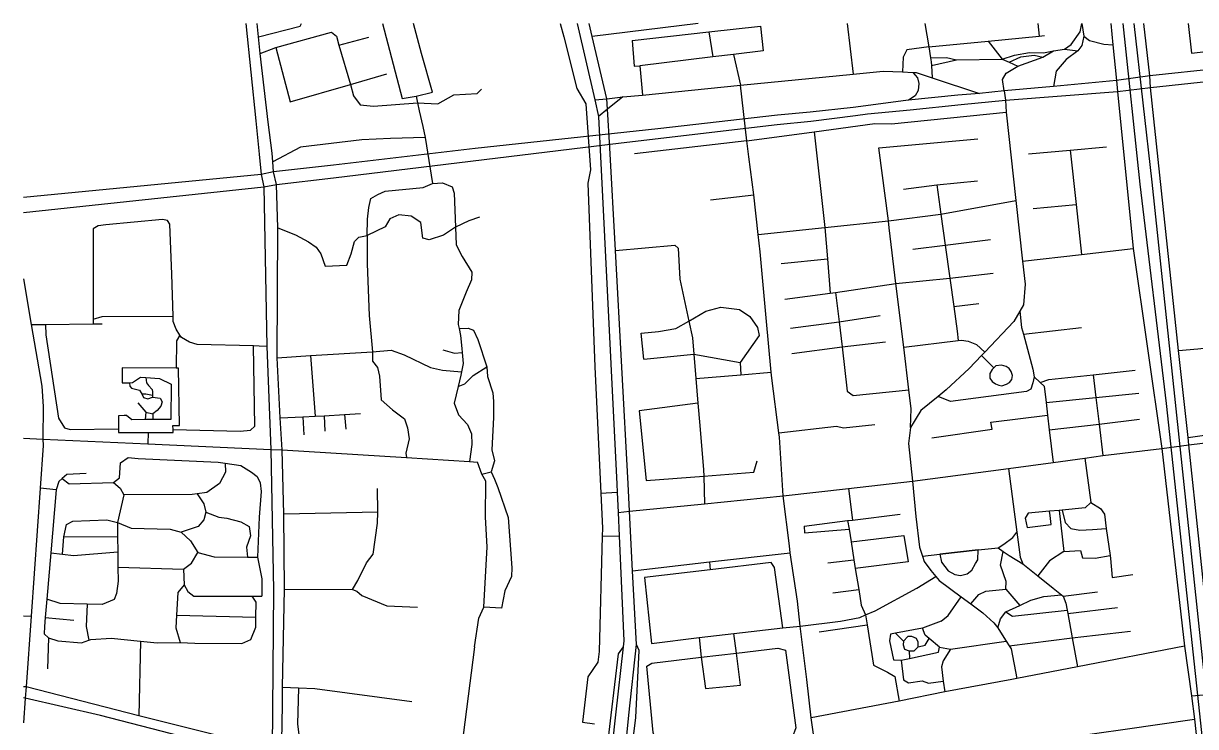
# Model space of a CAD drawing. Header units: inches. Extents: x 13372745 to 13380225, y 3541222 to 3545722.
# Drawn here: x 13372745 to 13374113, y 3544901 to 3545722 of the extents above; entities that cross this region are included whole.
import ezdxf

# ---------------------------------------------------------------- set-up
doc = ezdxf.new("R2010")
doc.units = ezdxf.units.IN
doc.header["$MEASUREMENT"] = 0

msp = doc.modelspace()

# ---------------------------------------------------------------- linework, layer by layer
for points in [[(13373004.2, 3545722), (13373015.9, 3545608.3)], [(13373019.2, 3545706.6), (13373017.8, 3545722)], [(13373019.2, 3545706.6), (13373067.8, 3545718.9), (13373069.3, 3545722)], [(13373164, 3545722), (13373187, 3545634.4), (13373203, 3545637), (13373222.3, 3545642), (13373209.2, 3545686.9), (13373200, 3545722)], [(13373371.2, 3545722), (13373375.6, 3545706.4), (13373390.7, 3545646.3), (13373401.1, 3545628.4), (13373406.6, 3545551.2), (13373403.6, 3545535.8), (13373411.6, 3545321.1), (13373418.6, 3545173.9), (13373420.5, 3545132.9), (13373420.3, 3545123.7), (13373416.6, 3544989), (13373415.1, 3544976.5), (13373403.5, 3544959.5)], [(13373391.2, 3545722), (13373411.8, 3545632.7), (13373416, 3545613.5), (13373437.3, 3545184.3), (13373437.7, 3545174.8), (13373438.8, 3545151.4), (13373440, 3545124), (13373445.6, 3545001.3), (13373444.8, 3544994.5), (13373435.7, 3544915.1)], [(13373451.3, 3544914.6), (13373460.2, 3544997), (13373455.7, 3545083.3), (13373452.1, 3545152.9), (13373450.5, 3545184.8), (13373435.7, 3545456.9), (13373429.2, 3545576.7), (13373426.3, 3545621.8), (13373425.5, 3545633.9), (13373408.6, 3545706.8), (13373405.1, 3545722)], [(13373532.4, 3545722), (13373408.6, 3545706.8)], [(13373455.2, 3545702.1), (13373544.7, 3545712.2), (13373604.9, 3545719), (13373608.1, 3545690), (13373573.6, 3545685.9), (13373549.5, 3545683), (13373464.1, 3545672.7), (13373467.3, 3545638.5)], [(13373624.4, 3545604), (13373663.7, 3545608), (13373715.7, 3545614.6), (13373729.8, 3545616.7), (13373779.7, 3545621.2), (13373839, 3545627.3), (13373890.9, 3545632.3), (13374021.8, 3545642.5), (13374060, 3545647.3), (13374179.4, 3545660.1), (13374313.7, 3545674.5), (13374405.6, 3545688.7), (13374410.6, 3545689.5), (13374456, 3545693.8), (13374668.4, 3545713.5), (13374762, 3545722)], [(13374610.1, 3545722), (13374581.2, 3545719.2), (13374518, 3545712.9), (13374497.5, 3545710.9), (13374480.9, 3545709.3), (13374443.9, 3545704.4), (13374413.5, 3545700.9), (13374386, 3545697.8), (13374301.1, 3545686.4), (13374059.3, 3545660.8), (13374020.5, 3545655.4), (13373946.9, 3545648.6), (13373889.2, 3545643.3), (13373860.6, 3545640.3), (13373835.2, 3545638.2), (13373777.9, 3545632.4), (13373774.6, 3545632.1), (13373713, 3545623.9), (13373662.9, 3545618.3), (13373624.8, 3545615.1)], [(13373706.1, 3545722), (13373713, 3545663)], [(13373796.6, 3545722), (13373801.3, 3545694.6), (13373803.5, 3545681.8), (13373804.3, 3545677.3), (13373804.5, 3545672.9), (13373805.3, 3545658.6)], [(13373803.5, 3545681.8), (13373821.9, 3545682.1), (13373833.8, 3545679.4), (13373887.2, 3545680.5), (13373901.4, 3545684.9), (13373918.8, 3545688.3), (13373935.4, 3545687.9), (13373947, 3545689.9), (13373959.9, 3545692), (13373967.7, 3545697.4), (13373978.2, 3545712.1), (13373979.9, 3545722)], [(13373928.8, 3545722), (13373930.1, 3545707.3)], [(13373980, 3545722), (13373982.3, 3545707.3), (13373979.9, 3545696.4), (13373975.5, 3545690), (13373961.9, 3545679.8), (13373950, 3545666.5), (13373946.9, 3545648.6)], [(13374013.9, 3545722), (13374016.3, 3545697.2), (13374020.5, 3545655.4), (13374021.8, 3545642.5), (13374040, 3545459.5), (13374073.2, 3545226.1), (13374099.7, 3544995.2), (13374107.9, 3544937.3), (13374111.5, 3544910.2), (13374137.7, 3544667), (13374147.1, 3544578), (13374168.1, 3544342.1), (13374168.6, 3544338.4)], [(13374027.7, 3545722), (13374047.6, 3545534.4), (13374078.4, 3545278.4), (13374118.6, 3544905.5), (13374153.3, 3544581), (13374165.1, 3544472.3), (13374184.5, 3544315), (13374195.8, 3544227.8), (13374203.6, 3544143.1), (13374211.3, 3543987.1), (13374216.4, 3543931.6), (13374228.2, 3543793.2), (13374245.9, 3543575.2), (13374253.1, 3543511.4), (13374265.1, 3543446.4), (13374283.7, 3543389.6), (13374309.5, 3543345.9), (13374404.9, 3543214.7), (13374804.7, 3542769.9), (13375025.3, 3542517.5), (13375145.8, 3542377.9)], [(13375156.7, 3542386.8), (13375075.1, 3542480.7), (13374992.2, 3542573.1), (13374834.5, 3542751), (13374415, 3543221.6), (13374317.3, 3543357.4), (13374297, 3543395.4), (13374275.3, 3543454.5), (13374263.8, 3543510.7), (13374257.8, 3543576.4), (13374238.7, 3543801.1), (13374223.3, 3543987.8), (13374214, 3544143.7), (13374207, 3544225.1), (13374194.4, 3544315.5), (13374176.4, 3544472.3), (13374128.8, 3544908), (13374089.4, 3545279.5), (13374061.9, 3545536.9), (13374041.2, 3545722)], [(13374104.9, 3545230.2), (13374104, 3545238.7), (13374093, 3545340.2), (13374060, 3545647.3), (13374059.3, 3545660.8), (13374052.3, 3545722)], [(13374104.2, 3545722), (13374107.9, 3545687.2)], [(13373030.6, 3545606.9), (13373021, 3545687.1), (13373019.2, 3545706.6)], [(13373021, 3545687.1), (13373039.4, 3545693.8), (13373104.3, 3545712), (13373110, 3545707.3), (13373113.1, 3545696.5), (13373126.4, 3545650.6), (13373130.1, 3545637.5), (13373137.9, 3545627.1), (13373153.4, 3545625.6), (13373204.7, 3545629.2)], [(13373113.1, 3545696.5), (13373147.9, 3545706.1)], [(13373455.2, 3545702.1), (13373457.4, 3545672.2), (13373464.1, 3545672.7)], [(13373544.7, 3545712.2), (13373549.5, 3545683)], [(13373801.3, 3545694.6), (13373870.8, 3545701.5), (13373930.1, 3545707.3), (13373936.4, 3545708)], [(13373982.3, 3545707.3), (13373989.1, 3545702.2), (13374005.8, 3545697.8), (13374016.3, 3545697.2)], [(13374107.9, 3545687.2), (13374161.3, 3545693.5), (13374185.6, 3545692.2), (13374216, 3545696.4), (13374298.5, 3545705.4)], [(13373039.4, 3545693.8), (13373056.2, 3545630.7), (13373126.4, 3545650.6), (13373168.8, 3545663.1)], [(13373801.3, 3545694.6), (13373775.6, 3545691.4), (13373771.6, 3545682.5), (13373770.6, 3545665.5)], [(13373870.8, 3545701.5), (13373887.2, 3545680.5)], [(13373889.2, 3545643.3), (13373887.5, 3545656.7), (13373891.6, 3545664.1), (13373905.2, 3545672.3), (13373934.4, 3545682.8), (13373947, 3545689.9)], [(13373959.9, 3545692), (13373975.5, 3545690)], [(13373573.6, 3545685.9), (13373581.8, 3545650)], [(13373804.5, 3545672.9), (13373833.8, 3545679.4)], [(13373887.2, 3545680.5), (13373895.3, 3545676.8), (13373905.2, 3545672.3)], [(13373895.3, 3545676.8), (13373908.9, 3545683.2), (13373924.5, 3545684.9), (13373934.4, 3545682.8)], [(13373411.8, 3545632.7), (13373425.5, 3545633.9), (13373444.2, 3545636.2), (13373467.3, 3545638.5), (13373581.8, 3545650), (13373713, 3545663), (13373748, 3545666.5), (13373770.6, 3545665.5), (13373782.9, 3545664.9), (13373786.7, 3545664.7), (13373805.3, 3545658.6), (13373860.6, 3545640.3)], [(13373782.9, 3545664.9), (13373788.3, 3545658.4), (13373789.8, 3545651.9), (13373789.1, 3545643.6), (13373785.4, 3545637.4), (13373777.9, 3545632.4)], [(13373675.8, 3544829.9), (13373664.1, 3544911.5), (13373659.1, 3544956.5), (13373651.4, 3545018.5), (13373648, 3545047.7), (13373639.8, 3545104.3), (13373638.7, 3545112.2), (13373631.4, 3545170.5), (13373627, 3545239), (13373626.3, 3545244.2), (13373618.4, 3545308), (13373617.3, 3545315.2), (13373611.8, 3545378.4), (13373604.8, 3545455.6), (13373602.4, 3545475.8), (13373597.1, 3545522), (13373591.3, 3545566.5), (13373589.2, 3545585.2), (13373581.8, 3545650)], [(13373203, 3545637), (13373204.7, 3545629.2), (13373206.6, 3545619.9)], [(13373204.7, 3545629.2), (13373228.4, 3545628.3), (13373247.2, 3545638.6), (13373274.5, 3545640.3), (13373279.4, 3545645.3)], [(13373444.2, 3545636.2), (13373426.3, 3545621.8), (13373416, 3545613.5)], [(13373889.2, 3545643.3), (13373890.9, 3545632.3), (13373891.8, 3545618.5), (13373903.1, 3545515.2), (13373910.7, 3545444.6), (13373913.7, 3545417.9), (13373912.1, 3545393.7), (13373907.8, 3545386.3), (13373900.5, 3545374), (13373866.9, 3545338.5), (13373863.1, 3545334.5), (13373848.7, 3545319.4), (13373821.7, 3545294.3), (13373812.3, 3545286.6), (13373792.3, 3545270.1), (13373779.9, 3545250.4), (13373777.6, 3545231.6), (13373782.3, 3545187.7), (13373786.2, 3545146.4), (13373790.6, 3545110.9), (13373794, 3545100.4), (13373796, 3545094.2), (13373803.6, 3545083.4), (13373809.5, 3545076.4), (13373813.4, 3545071.8), (13373839.3, 3545052.7), (13373850.4, 3545044.5), (13373864.5, 3545034.1), (13373877.5, 3545022.5), (13373881.8, 3545016.7), (13373883.3, 3545014.5), (13373891.9, 3545001), (13373895.3, 3544995.5), (13373897.5, 3544992.1), (13373904, 3544957.5)], [(13373206.6, 3545619.9), (13373210.8, 3545601.6)], [(13373015.9, 3545608.3), (13373019.8, 3545569.6)], [(13373035.1, 3545570.7), (13373030.6, 3545606.9)], [(13373624.8, 3545615.1), (13373485.1, 3545599.2), (13373271.9, 3545576.2), (13373106.7, 3545556.8)], [(13373589.2, 3545585.2), (13373667.7, 3545595.6), (13373738.5, 3545605.1), (13373758, 3545604.7), (13373891.8, 3545618.5)], [(13373106.6, 3545541.7), (13373442.3, 3545582.8), (13373624.4, 3545604)], [(13373210.8, 3545601.6), (13373213.6, 3545588.9), (13373222.3, 3545535.3)], [(13373667.7, 3545595.6), (13373680.2, 3545483.8), (13373683.2, 3545447.2), (13373686.4, 3545407.2)], [(13373213.6, 3545588.9), (13373173.4, 3545587.8), (13373139.6, 3545586), (13373068.3, 3545577.8), (13373036, 3545560.5)], [(13373589.2, 3545585.2), (13373458.1, 3545569.7)], [(13373743, 3545576.9), (13373858.7, 3545587.5)], [(13373019.8, 3545569.6), (13373022.4, 3545545.8), (13373025.5, 3545531.5)], [(13373046.1, 3544863.7), (13373047.1, 3544926.4), (13373047.1, 3544947.3), (13373049.4, 3545061.8), (13373048.9, 3545149.2), (13373046.9, 3545224.2), (13373044.6, 3545261.7), (13373041, 3545331.6), (13373041.7, 3545483.6), (13373040.1, 3545533.9), (13373036.7, 3545549), (13373036, 3545560.5), (13373035.1, 3545570.7)], [(13373779.9, 3545250.4), (13373781, 3545272.4), (13373778.3, 3545294.4), (13373772.2, 3545344.1), (13373763.1, 3545418.4), (13373755.2, 3545483.6), (13373754.2, 3545491.5), (13373743, 3545576.9)], [(13373917.7, 3545569.8), (13373966.4, 3545574.3), (13374008.7, 3545578.1)], [(13373966.4, 3545574.3), (13373973.3, 3545510.6), (13373979.5, 3545452.5)], [(13373106.7, 3545556.8), (13373036.7, 3545549), (13373022.4, 3545545.8), (13372744.9, 3545518.7)], [(13373025.5, 3545531.5), (13373040.1, 3545533.9), (13373106.6, 3545541.7)], [(13373771.8, 3545528.7), (13373810.8, 3545533.5), (13373858.2, 3545538.3)], [(13372744.9, 3545501.5), (13373025.5, 3545531.5)], [(13373025.5, 3545531.5), (13373028.7, 3545344.9), (13373033.5, 3545224.9), (13373036.5, 3545060.4), (13373035, 3544874.8), (13373035.2, 3544862.5), (13373034.4, 3544842.6), (13373031.7, 3544809.9), (13373027.5, 3544785.4), (13373009.6, 3544679.9), (13373000, 3544623), (13372995.5, 3544596.9), (13372985, 3544534.8)], [(13373145.9, 3545474.4), (13373146.2, 3545493.5), (13373147.8, 3545507.4), (13373150.3, 3545517.6), (13373158.3, 3545522.3), (13373166.8, 3545526.4), (13373211.5, 3545530.6), (13373222.3, 3545535.3), (13373233.8, 3545536), (13373245.2, 3545531.2), (13373247.7, 3545523.9), (13373249.2, 3545484.1), (13373249.9, 3545463.6), (13373256.9, 3545450), (13373268.3, 3545431.6), (13373267.7, 3545422.7), (13373261.7, 3545408.5), (13373252.8, 3545386.9), (13373252.2, 3545370.7), (13373253.2, 3545366.1), (13373255, 3545357.7), (13373256.6, 3545342.8), (13373257, 3545337.8), (13373258.2, 3545325), (13373256.2, 3545315.4), (13373255.3, 3545311.4), (13373252.2, 3545298.3), (13373247.7, 3545279), (13373252.5, 3545265.4), (13373262.9, 3545254), (13373267.7, 3545243.2), (13373268.3, 3545230.5), (13373265.4, 3545210.7)], [(13373810.8, 3545533.5), (13373815.5, 3545499.5), (13373820.6, 3545463.2), (13373825.9, 3545424.7), (13373830.5, 3545391.8), (13373834.6, 3545362.9), (13373835.6, 3545352)], [(13373546.8, 3545516.3), (13373597.1, 3545522)], [(13373754.2, 3545491.5), (13373815.5, 3545499.5), (13373903.1, 3545515.2)], [(13373923.2, 3545506.1), (13373973.3, 3545510.6)], [(13373276.9, 3545496), (13373264.7, 3545491.5), (13373249.2, 3545484.1), (13373235, 3545474.8), (13373218.3, 3545469.5), (13373211, 3545471.5), (13373208.5, 3545489.9), (13373197.5, 3545497.2), (13373182.9, 3545498.8), (13373172.3, 3545493.9), (13373167, 3545484.6), (13373145.9, 3545474.4)], [(13373028.7, 3545344.9), (13373020.1, 3545345.5), (13373013.5, 3545345.6), (13372947.5, 3545347.5), (13372938.5, 3545349.9), (13372929.4, 3545355.4), (13372927.5, 3545358.3), (13372923.1, 3545365.1), (13372919.7, 3545374.1), (13372919.5, 3545380.4), (13372917.9, 3545429.3), (13372915.7, 3545487.9), (13372912.9, 3545492.2), (13372907.2, 3545493.2), (13372841.1, 3545486.9), (13372831.9, 3545485.9), (13372826.4, 3545482.2), (13372826.4, 3545376.9), (13372826.4, 3545371.5)], [(13373041.7, 3545483.6), (13373062.2, 3545475.4), (13373077.4, 3545467.1), (13373086.3, 3545460.8), (13373092, 3545453.2), (13373097, 3545438.9), (13373122.4, 3545439.9), (13373127.5, 3545453.2), (13373131.3, 3545467.4), (13373136.1, 3545472.5), (13373145.9, 3545474.4)], [(13373602.4, 3545475.8), (13373680.2, 3545483.8), (13373754.2, 3545491.5)], [(13373145.9, 3545474.4), (13373146, 3545441.5), (13373148.2, 3545381), (13373152.1, 3545338.6)], [(13373782.9, 3545458.4), (13373820.6, 3545463.2), (13373873.6, 3545470)], [(13373435.7, 3545456.9), (13373505.1, 3545463.3), (13373508.8, 3545459.6), (13373510.8, 3545423.6), (13373521.5, 3545374.5), (13373525.8, 3545355), (13373527.3, 3545336), (13373529.6, 3545307.5), (13373532, 3545278.7), (13373534.1, 3545252.7), (13373538.4, 3545201), (13373538.7, 3545193.7), (13373539.8, 3545161.4)], [(13373910.7, 3545444.6), (13373979.5, 3545452.5), (13374040, 3545459.5)], [(13373629.3, 3545442), (13373683.2, 3545447.2)], [(13373825.9, 3545424.7), (13373876.7, 3545430.6)], [(13372744.9, 3545424), (13372753.9, 3545370.6), (13372766.5, 3545298.7), (13372768, 3545274.9), (13372767.6, 3545236.7), (13372767.7, 3545229.6), (13372764.4, 3545179.7), (13372754, 3545030.3), (13372748.2, 3544947.6), (13372746.8, 3544934.7), (13372744.9, 3544905.6)], [(13373633.5, 3545400.4), (13373686.4, 3545407.2), (13373692.7, 3545408.1), (13373763.1, 3545418.4)], [(13373763.1, 3545418.4), (13373825.9, 3545424.7)], [(13373692.7, 3545408.1), (13373696.7, 3545373.9), (13373700.2, 3545344.4), (13373706.3, 3545292.9), (13373713.1, 3545287.9), (13373778.3, 3545294.4)], [(13373468.8, 3545330.3), (13373465.8, 3545360.6), (13373486.1, 3545362.6), (13373506.1, 3545366), (13373521.5, 3545374.5), (13373541.1, 3545386.3), (13373558.7, 3545391), (13373580.4, 3545388), (13373592.7, 3545380), (13373601.4, 3545367.3), (13373603.4, 3545357.7), (13373581.4, 3545326.3), (13373581.9, 3545312)], [(13373830.5, 3545391.8), (13373859.7, 3545395.1)], [(13372826.4, 3545376.9), (13372836.6, 3545380), (13372919.5, 3545380.4)], [(13373639.9, 3545366.2), (13373696.7, 3545373.9), (13373744.5, 3545381.1)], [(13373907.8, 3545386.3), (13373909.6, 3545367.3), (13373911.8, 3545359.5), (13373923, 3545318.6), (13373924.3, 3545309.6), (13373923, 3545302.6), (13373920.3, 3545295.2), (13373915.6, 3545292.6), (13373826.9, 3545280.9), (13373812.3, 3545286.6)], [(13372753.9, 3545370.6), (13372770.7, 3545370.8), (13372826.4, 3545371.5), (13372836.7, 3545371.5)], [(13372770.7, 3545370.8), (13372770.9, 3545358.5), (13372785.6, 3545261.3), (13372792.8, 3545250.1), (13372799.5, 3545248.1), (13372855.8, 3545249)], [(13373253.2, 3545366.1), (13373263.9, 3545366.3), (13373269.9, 3545364.1), (13373275.3, 3545353.3), (13373285.5, 3545321.2), (13373286.4, 3545310.1), (13373292.8, 3545290.8), (13373293.4, 3545280.6), (13373293.4, 3545262.2), (13373291.5, 3545224.2), (13373294.7, 3545211.5), (13373290.5, 3545198.8), (13373294.7, 3545190.2), (13373298.5, 3545180.4), (13373310.5, 3545145.2), (13373315, 3545086.8), (13373314.3, 3545076.4), (13373306.7, 3545059.9), (13373302.9, 3545039.6), (13373282, 3545040.8)], [(13373911.8, 3545359.5), (13373979.7, 3545367.2)], [(13372927.5, 3545358.3), (13372923.3, 3545351.4), (13372922.9, 3545319.5)], [(13373641.6, 3545336.9), (13373700.2, 3545344.4), (13373750.9, 3545350.5)], [(13373772.2, 3545344.1), (13373835.6, 3545352), (13373839.5, 3545352.5), (13373847.4, 3545351.2), (13373856.9, 3545347.2), (13373866.9, 3545338.5)], [(13372919.4, 3545248), (13372997.9, 3545246), (13373009.7, 3545247.3), (13373014.8, 3545252.1), (13373013.5, 3545345.6)], [(13373041, 3545331.6), (13373079.7, 3545334.3), (13373152.1, 3545338.6)], [(13373079.7, 3545334.3), (13373085.3, 3545263.7)], [(13373152.1, 3545338.6), (13373173.8, 3545340.6), (13373189.3, 3545335.1), (13373220, 3545320.5), (13373233.9, 3545317.3), (13373256.2, 3545315.4)], [(13373152.1, 3545338.6), (13373152.4, 3545328), (13373158.2, 3545320.5), (13373160.5, 3545310.2), (13373162.5, 3545282.7), (13373175.7, 3545271), (13373189.6, 3545260.7), (13373193.2, 3545250), (13373195.1, 3545237.4), (13373191.1, 3545220.6), (13373191.9, 3545215.3)], [(13373234.2, 3545340.9), (13373248, 3545337.3), (13373257, 3545337.8)], [(13373468.8, 3545330.3), (13373527.3, 3545336), (13373581.4, 3545326.3)], [(13373863.1, 3545334.5), (13373877.3, 3545320.1)], [(13374093, 3545340.2), (13374115.3, 3545342.4), (13374147.6, 3545345.7), (13374148.9, 3545331.6), (13374155.4, 3545332.4), (13374218.2, 3545339.5)], [(13372860, 3545320.1), (13372860, 3545302.5), (13372863.1, 3545302.5), (13372868.6, 3545302.7), (13372872.2, 3545302.8), (13372881.5, 3545309), (13372887.7, 3545308.6), (13372903.8, 3545307.5), (13372917.3, 3545301), (13372917, 3545259.8), (13372896, 3545259.7), (13372886.9, 3545259.6), (13372871.3, 3545259.5), (13372865.1, 3545264.6), (13372862.4, 3545264.4), (13372855.8, 3545264), (13372855.8, 3545249), (13372855.8, 3545244.6), (13372890.6, 3545244.6), (13372919.7, 3545244.6), (13372919.4, 3545248), (13372919.1, 3545252.7), (13372926.8, 3545252.7), (13372925.9, 3545319.5), (13372922.9, 3545319.5), (13372860, 3545320.1)], [(13373252.2, 3545298.3), (13373259.8, 3545301.5), (13373269.6, 3545311.2), (13373285.5, 3545321.2)], [(13373879.8, 3545322.3), (13373877.3, 3545320.1), (13373875.2, 3545318.3), (13373872.8, 3545313.4), (13373872.8, 3545308), (13373875.2, 3545304.3), (13373879.2, 3545301.3), (13373883.1, 3545299.8), (13373886.8, 3545299.2), (13373892, 3545301), (13373895.6, 3545302.8), (13373898.3, 3545306.5), (13373899, 3545311.3), (13373897.7, 3545315.9), (13373895.3, 3545319.2), (13373891.7, 3545321.6), (13373886.2, 3545323.2), (13373879.8, 3545322.3)], [(13372887.7, 3545308.6), (13372888.3, 3545302.7), (13372890.8, 3545299.3), (13372895.1, 3545294.7), (13372895.4, 3545292), (13372895.4, 3545288.3), (13372895.4, 3545285.9)], [(13373529.6, 3545307.5), (13373581.9, 3545312), (13373617.3, 3545315.2)], [(13373924.3, 3545309.6), (13373931.4, 3545302.9), (13373936, 3545298.6), (13373938.2, 3545279.7), (13373939.9, 3545265), (13373941.9, 3545247.6), (13373946.4, 3545209.7)], [(13373931.4, 3545302.9), (13373941.6, 3545306.5), (13373993.1, 3545312.1), (13374042.2, 3545317.4)], [(13373993.1, 3545312.1), (13373996.3, 3545285.6), (13374000.2, 3545254.2), (13374004.7, 3545217.6)], [(13372868.6, 3545302.7), (13372869, 3545298.8), (13372871, 3545296.3), (13372880.1, 3545294), (13372882.2, 3545291), (13372882.9, 3545289.7), (13372885.1, 3545285.4), (13372889.9, 3545283.8), (13372895.4, 3545285.9), (13372904.3, 3545284.5), (13372906.7, 3545280.2), (13372905.1, 3545275.4), (13372900.8, 3545270.1), (13372895.8, 3545266.5), (13372896, 3545259.7)], [(13372878.3, 3545279.3), (13372887.8, 3545268.5), (13372886.9, 3545259.6)], [(13372882.9, 3545289.7), (13372887.6, 3545289.7), (13372895.4, 3545288.3)], [(13373532, 3545278.7), (13373463.4, 3545270), (13373471.4, 3545188.7), (13373538.7, 3545193.7), (13373597.4, 3545198.4), (13373601.1, 3545211.4)], [(13373938.2, 3545279.7), (13373996.3, 3545285.6), (13374046.5, 3545290.7)], [(13372887.8, 3545268.5), (13372895.8, 3545266.5)], [(13373044.6, 3545261.7), (13373070.8, 3545262.9), (13373085.3, 3545263.7), (13373095.8, 3545264.2), (13373119.7, 3545265.6), (13373138.3, 3545266.6)], [(13373095.8, 3545264.2), (13373096.7, 3545246.3)], [(13373119.7, 3545265.6), (13373121.2, 3545248.5)], [(13373805, 3545238.5), (13373875.3, 3545248.4), (13373874, 3545256.7), (13373939.9, 3545265)], [(13374104.9, 3545230.2), (13374226.5, 3545244.8), (13374233.2, 3545245.6), (13374255.4, 3545248.2), (13374342.6, 3545258.6), (13374352.2, 3545259.6), (13374435.4, 3545271.9)], [(13373070.8, 3545262.9), (13373072.2, 3545241.9)], [(13373626.3, 3545244.2), (13373693.7, 3545252), (13373701.8, 3545250.1), (13373738.5, 3545253.8)], [(13373941.9, 3545247.6), (13374000.2, 3545254.2), (13374047.5, 3545260)], [(13374104, 3545238.7), (13374166.2, 3545247.6), (13374212.6, 3545251.6), (13374226.5, 3545244.8)], [(13372744.9, 3545237.9), (13372767.6, 3545236.7), (13372890.1, 3545231.3), (13373033.5, 3545224.9), (13373046.9, 3545224.2), (13373191.9, 3545215.3), (13373265.4, 3545210.7), (13373274.7, 3545210.1)], [(13372890.6, 3545244.6), (13372890.1, 3545231.3)], [(13373438.8, 3545151.4), (13373452.1, 3545152.9), (13373539.8, 3545161.4), (13373631.4, 3545170.5), (13373707.9, 3545179.2), (13373782.3, 3545187.7), (13373894.3, 3545202.7), (13373946.4, 3545209.7), (13373983.5, 3545214.7), (13374004.7, 3545217.6), (13374073.2, 3545226.1), (13374104.9, 3545230.2)], [(13374197.1, 3544339.8), (13374196.4, 3544346.2), (13374193.9, 3544362.3), (13374190, 3544393.7), (13374185.5, 3544431), (13374175.7, 3544513.5), (13374169.1, 3544579.9), (13374160.2, 3544668.3), (13374142.8, 3544870.3), (13374135.6, 3544939.5), (13374133, 3544964), (13374116.9, 3545116.6), (13374104.9, 3545230.2)], [(13372789.9, 3545190.8), (13372798.3, 3545184.7), (13372849.9, 3545186.3), (13372856.9, 3545191.7), (13372858.2, 3545209.1), (13372866.9, 3545215.3), (13372878.9, 3545214.4), (13372972.2, 3545209.9), (13372980.4, 3545208.8), (13372998.7, 3545206.2), (13373011.1, 3545198.3), (13373017.7, 3545193.4), (13373021, 3545185.9), (13373022.2, 3545175.6), (13373019.8, 3545145.8), (13373018.1, 3545099.1), (13373023.1, 3545073.9), (13373023.1, 3545053.7)], [(13373271.2, 3544994.5), (13373276.3, 3545027.8), (13373282, 3545040.8), (13373286.1, 3545111.2), (13373284.2, 3545145.8), (13373284.5, 3545187.7), (13373279.8, 3545195.9), (13373274.7, 3545210.1)], [(13373983.5, 3545214.7), (13373990.7, 3545163), (13374001.6, 3545156), (13374006.4, 3545149.1), (13374008.6, 3545132.7), (13374012.9, 3545100.9), (13374013.3, 3545097.4), (13374015.5, 3545075.3), (13374039.4, 3545078.7)], [(13372818, 3545196.6), (13372795.3, 3545195.7), (13372789.9, 3545190.8), (13372786.3, 3545187.6), (13372783, 3545177.7), (13372776.7, 3545104.3), (13372772.1, 3545050.1), (13372770.2, 3545028.6), (13372769.3, 3545018.1)], [(13372980.4, 3545208.8), (13372980.5, 3545198.3), (13372973.5, 3545185.1), (13372959, 3545174.4), (13372947.5, 3545173), (13372941.7, 3545172.3), (13372861.9, 3545171.9)], [(13373279.8, 3545195.9), (13373290.5, 3545198.8)], [(13373894.3, 3545202.7), (13373904.1, 3545128.2), (13373907.9, 3545098.9), (13373911.1, 3545091.4)], [(13372849.9, 3545186.3), (13372857.8, 3545179.7), (13372861.9, 3545171.9), (13372854.5, 3545139.7), (13372854.7, 3545123.4), (13372854.9, 3545105.3), (13372855.1, 3545087.6), (13372855.3, 3545071.1), (13372853.6, 3545056.6), (13372850.7, 3545049.6), (13372836.6, 3545043.7), (13372819.1, 3545044.2), (13372787.6, 3545045.1), (13372772.1, 3545050.1)], [(13372783, 3545177.7), (13372764.4, 3545179.7)], [(13372947.5, 3545173), (13372955.2, 3545161.3), (13372957.6, 3545151.7), (13372955.2, 3545142.6), (13372948.6, 3545134.8), (13372928.9, 3545128.1)], [(13373128.7, 3545061.2), (13373135.1, 3545071.8), (13373145.3, 3545092.5), (13373152.8, 3545102.7), (13373158.2, 3545138.7), (13373158.5, 3545151.6), (13373158.2, 3545179.1)], [(13373418.6, 3545173.9), (13373437.7, 3545174.8)], [(13373707.9, 3545179.2), (13373712.5, 3545142.4)], [(13373990.7, 3545163), (13373983.8, 3545156.5), (13373957.1, 3545154), (13373953.5, 3545153.7), (13373942.4, 3545152.7), (13373917.4, 3545150.4)], [(13372790.3, 3545102.7), (13372792.1, 3545122.7), (13372795, 3545137.2), (13372802.4, 3545141.3), (13372842.1, 3545142.5), (13372854.5, 3545139.7), (13372870.6, 3545133), (13372916, 3545131.8), (13372928.9, 3545128.1), (13372940, 3545118.2), (13372948.3, 3545104.5), (13372967.3, 3545099.6), (13373006.4, 3545099.2), (13373018.1, 3545099.1)], [(13372957.6, 3545151.7), (13372972.7, 3545145.7), (13372982.3, 3545144.5), (13372998.6, 3545140.2), (13373008.2, 3545134.8), (13373010, 3545124), (13373005.2, 3545110.7), (13373006.4, 3545099.2)], [(13373158.5, 3545151.6), (13373048.9, 3545149.2)], [(13373655.8, 3545135.3), (13373706.7, 3545141.7), (13373712.5, 3545142.4), (13373768, 3545149.3)], [(13373706.7, 3545141.7), (13373708.3, 3545131.9), (13373710.7, 3545116.8), (13373714, 3545096.1), (13373715.6, 3545086), (13373719.6, 3545061.4), (13373722.5, 3545043), (13373727.7, 3545031.6)], [(13373917.4, 3545150.4), (13373913.9, 3545144.7), (13373916.1, 3545133.9), (13373944.3, 3545137.3), (13373943, 3545147.8), (13373942.4, 3545152.7)], [(13373953.5, 3545153.7), (13373959.1, 3545105.7), (13373942.1, 3545094.8), (13373928.7, 3545077.2)], [(13373957.1, 3545154), (13373960.6, 3545139.7), (13373967.1, 3545132.5), (13373977.8, 3545130.5), (13373992.3, 3545131.3), (13374008.6, 3545132.7)], [(13373655.8, 3545135.3), (13373656.4, 3545127.3), (13373708.3, 3545131.9)], [(13373794, 3545100.4), (13373814.2, 3545102.6), (13373858.9, 3545107.5), (13373882.3, 3545110), (13373889, 3545114.2), (13373899.4, 3545122.1), (13373904.1, 3545128.2)], [(13372792.1, 3545122.7), (13372854.7, 3545123.4)], [(13373420.3, 3545123.7), (13373440, 3545124)], [(13373710.7, 3545116.8), (13373772.3, 3545124.3), (13373777.3, 3545093.7), (13373715.6, 3545086)], [(13372776.7, 3545104.3), (13372790.3, 3545102.7), (13372803.2, 3545101.2), (13372854.9, 3545105.3)], [(13372855.1, 3545087.6), (13372931.7, 3545085.1), (13372940.8, 3545092.1), (13372948.3, 3545104.5)], [(13373455.7, 3545083.3), (13373545.3, 3545093.7), (13373639.8, 3545104.3)], [(13373814.2, 3545102.6), (13373816.3, 3545093.4), (13373823.9, 3545083.3), (13373831.9, 3545078.9), (13373838.4, 3545077.5), (13373846.3, 3545079.7), (13373851.7, 3545084), (13373856.1, 3545091.6), (13373858.6, 3545095.9), (13373858.9, 3545107.5), (13373814.2, 3545102.6)], [(13373882.3, 3545110), (13373888.3, 3545105.8), (13373895.1, 3545101.1), (13373911.1, 3545091.4)], [(13373891.5, 3545061.9), (13373891.8, 3545070.6), (13373884.9, 3545089.6), (13373888.3, 3545105.8)], [(13373959.1, 3545105.7), (13373978.6, 3545107), (13373980.8, 3545098.3), (13373995.5, 3545097.8), (13374012.9, 3545100.9)], [(13373631.1, 3545016.7), (13373621.4, 3545086.9), (13373617.3, 3545093), (13373546.1, 3545084.5), (13373469.5, 3545075.4), (13373477.8, 3544998.5), (13373533.6, 3545005.2), (13373573.7, 3545009.9), (13373631.1, 3545016.7), (13373651.4, 3545018.5)], [(13373545.3, 3545093.7), (13373546.1, 3545084.5)], [(13373683.7, 3545092.3), (13373714, 3545096.1)], [(13373911.1, 3545091.4), (13373928.7, 3545077.2), (13373946.4, 3545062.9), (13373956.1, 3545055.3), (13373958.2, 3545053.6), (13373961.4, 3545045.4), (13373962.9, 3545037.2), (13373963.6, 3545033.3), (13373968.9, 3545004.9), (13373975.1, 3544971.1)], [(13372931.7, 3545085.1), (13372932.6, 3545066.9), (13372936.7, 3545059.1), (13372943.7, 3545053.7), (13373011.7, 3545053.7), (13373023.1, 3545053.7)], [(13373651.4, 3545018.5), (13373698.5, 3545024.2), (13373720.8, 3545028.6), (13373727.7, 3545031.6), (13373738.8, 3545036.5), (13373787.5, 3545062.8), (13373809.5, 3545076.4)], [(13372932.6, 3545066.9), (13372925, 3545057.9), (13372923.4, 3545031.3), (13372922.6, 3545016.7), (13372927.8, 3544999.6)], [(13373049.4, 3545061.8), (13373128.7, 3545061.2), (13373133.8, 3545059.6), (13373139.9, 3545054.5), (13373169.1, 3545042.2), (13373204.7, 3545040.9)], [(13373689.4, 3545057.4), (13373719.6, 3545061.4)], [(13373850.4, 3545044.5), (13373859.7, 3545055.4), (13373868, 3545059.5), (13373891.5, 3545061.9), (13373907.6, 3545042.8)], [(13372769.3, 3545018.1), (13372769, 3545009.6), (13372774.2, 3545004.8), (13372785.1, 3545001.5), (13372812.6, 3544999.1), (13372821.1, 3545002.1), (13372823.5, 3545002.9), (13372847.2, 3545004.4), (13372881.4, 3545001), (13372900.8, 3544999.1), (13372927.8, 3544999.6), (13372944.9, 3544998.7), (13372999.9, 3544998.2), (13373010.3, 3545002.9), (13373016, 3545017.2), (13373016.2, 3545029), (13373016.4, 3545046.5), (13373011.7, 3545053.7)], [(13373815.7, 3545024.5), (13373824, 3545030.9), (13373839.3, 3545052.7)], [(13373881.8, 3545016.7), (13373885.1, 3545027.3), (13373891.5, 3545035.1), (13373907.6, 3545042.8), (13373920.4, 3545049), (13373935.7, 3545053.3), (13373956.1, 3545055.3)], [(13373958.2, 3545053.6), (13373998.2, 3545058.5)], [(13372819.1, 3545044.2), (13372818.1, 3545018.3), (13372821.1, 3545002.1)], [(13373727.7, 3545031.6), (13373729.5, 3545020.3), (13373736.9, 3544972.9), (13373753.3, 3544964.9), (13373761.7, 3544959.9), (13373766.9, 3544931.2)], [(13373891.5, 3545035.1), (13373899.1, 3545030.1), (13373962.9, 3545037.2)], [(13373963.6, 3545033.3), (13374021.7, 3545040.5)], [(13372744.9, 3545030.5), (13372754, 3545030.3)], [(13372770.2, 3545028.6), (13372803.8, 3545025.7)], [(13372923.4, 3545031.3), (13373016.2, 3545029)], [(13373673.3, 3545011.8), (13373729.5, 3545020.3)], [(13373815.7, 3545024.5), (13373794.1, 3545016.4), (13373762.6, 3545010.3), (13373756.7, 3545009.1), (13373755.4, 3545001.4), (13373760.4, 3544979.3), (13373769.1, 3544979), (13373778.8, 3544981), (13373812.7, 3544988.3), (13373814, 3544994), (13373801.9, 3545004.2), (13373797.2, 3545008.1), (13373794.1, 3545016.4)], [(13372774.2, 3545004.8), (13372772.8, 3544968.6)], [(13373533.6, 3545005.2), (13373535.8, 3544982.2), (13373540.9, 3544945.8), (13373581.6, 3544949.8), (13373577, 3544987.1), (13373573.7, 3545009.9)], [(13373762.6, 3545010.3), (13373771.8, 3545001.1)], [(13373777.1, 3545006.4), (13373771.8, 3545001.1), (13373771.5, 3544996.7), (13373773.1, 3544991.7), (13373778.5, 3544989.7), (13373784.5, 3544989.7), (13373788.9, 3544994.4), (13373789.2, 3544999.7), (13373787.2, 3545004.1), (13373781.5, 3545006.4), (13373777.1, 3545006.4)], [(13373788.9, 3544994.4), (13373797.2, 3544996.4), (13373801.9, 3545004.2)], [(13373895.3, 3544995.5), (13373968.9, 3545004.9), (13374036.8, 3545012.8)], [(13372881.4, 3545001), (13372879.7, 3544914)], [(13373271.2, 3544994.5), (13373254.4, 3544864.1), (13373247.7, 3544825.7)], [(13373444.8, 3544994.5), (13373438.8, 3544986.1), (13373430.4, 3544914.5), (13373417.3, 3544802.4), (13373400.6, 3544660.7), (13373394, 3544610.4), (13373388.1, 3544565.1), (13373350.7, 3544378.2), (13373333.1, 3544307.7), (13373327.6, 3544285.8)], [(13373425.1, 3544644.4), (13373433.7, 3544702.5), (13373445.4, 3544798.3), (13373459.4, 3544911.8), (13373463.3, 3544990), (13373460.2, 3544997)], [(13373478.1, 3544975.3), (13373535.8, 3544982.2), (13373577, 3544987.1), (13373625.1, 3544992.9), (13373634.1, 3544990.6), (13373646.2, 3544899.8), (13373641.9, 3544888.1), (13373568.4, 3544881.3), (13373493.4, 3544874.4), (13373484.7, 3544878.7), (13373479.7, 3544894.4), (13373472.2, 3544971.8), (13373478.1, 3544975.3)], [(13374099.7, 3544995.2), (13373975.1, 3544971.1), (13373904, 3544957.5), (13373898.5, 3544956.5), (13373820.2, 3544942), (13373766.9, 3544931.2), (13373664.1, 3544911.5)], [(13373814, 3544994), (13373826.9, 3544991.9), (13373891.9, 3545001)], [(13373826.9, 3544991.9), (13373818.2, 3544978.2), (13373816.2, 3544971.1), (13373818.2, 3544954.4), (13373820.2, 3544942)], [(13373769.1, 3544979), (13373771.9, 3544955.8), (13373777.7, 3544952.4), (13373793.7, 3544954.7), (13373801.2, 3544952), (13373818.2, 3544954.4)], [(13373778.5, 3544989.7), (13373778.8, 3544981)], [(13373403.5, 3544959.5), (13373397.1, 3544906.7), (13373411.1, 3544904.4)], [(13373046.1, 3544863.7), (13373035, 3544874.8), (13372879.7, 3544914), (13372748.2, 3544947.6), (13372744.9, 3544947.9)], [(13373047.1, 3544947.3), (13373065.8, 3544946.7), (13373085, 3544945.7), (13373198.1, 3544930.8)], [(13373065.8, 3544946.7), (13373064.7, 3544904.1), (13373066.4, 3544892), (13373069.5, 3544881.8), (13373073.5, 3544873.1), (13373081.6, 3544867.6), (13373095.1, 3544862.2), (13373168.4, 3544849)], [(13374107.9, 3544937.3), (13374135.6, 3544939.5)], [(13373046.1, 3544863.7), (13373035.2, 3544862.5), (13372834.9, 3544914.3), (13372746.8, 3544934.7), (13372744.9, 3544934.9)], [(13373435.7, 3544915.1), (13373407.7, 3544660.2)], [(13373422.6, 3544660.8), (13373432.7, 3544724.7), (13373451.3, 3544914.6)], [(13373675.8, 3544829.9), (13373764.1, 3544849.3), (13373771, 3544850.8), (13373844.4, 3544867), (13373907.9, 3544881), (13373931.5, 3544884.3), (13374030.5, 3544898.4), (13374111.5, 3544910.2)]]:
    msp.add_lwpolyline(points)

doc.saveas('drawing.dxf')
